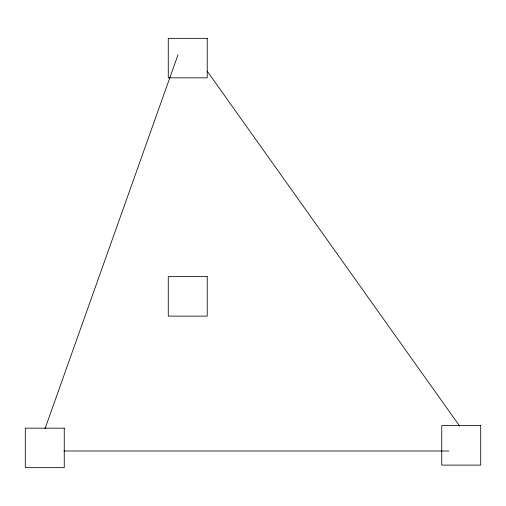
<?xml version="1.0" encoding="UTF-8"?>
<svg xmlns="http://www.w3.org/2000/svg" width="506" height="506" viewBox="0 0 506 506"><rect width="100%" height="100%" fill="white"/><g stroke="black" fill="none" stroke-linecap="round" stroke-linejoin="round"><path stroke-width="0.76" d="M45.021 428.664L178.017 54.724M63.952 451.01L448.936 451.01M207.201 71.175L459.537 425.907M207.226 38.336L168.27 38.336L168.27 77.829L207.226 77.829L207.226 38.336M207.226 276.63L168.27 276.63L168.27 316.123L207.226 316.123L207.226 276.63M480.7 425.609L441.744 425.609L441.744 465.103L480.7 465.103L480.7 425.609M64.256 428.171L25.3 428.171L25.3 467.664L64.256 467.664L64.256 428.171"/></g></svg>
